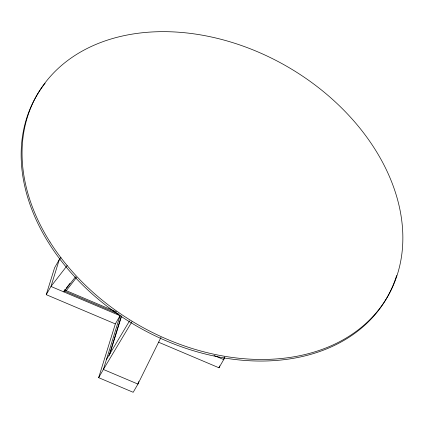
<?xml version="1.0" encoding="UTF-8"?>
<svg xmlns="http://www.w3.org/2000/svg" width="424" height="424" viewBox="0 0 424 424"><rect width="100%" height="100%" fill="white"/><g stroke="black" fill="none" stroke-linecap="round" stroke-linejoin="round"><path stroke-width="0.64" d="M46.237 294.669L50.96 286.46L120.061 315.705L115.339 323.92L46.237 294.669L54.579 267.798L59.302 259.583L60.971 257.538M59.302 259.583L50.96 286.46L67.172 265.562M161.009 337.319L137.922 384.08L133.2 392.29L98.654 377.667L115.339 323.92M120.061 315.705L103.377 369.458L98.654 377.667M109.026 355.741L121.397 315.901M109.768 354.162L121.545 316.219M138.706 381.552L137.922 384.08L103.377 369.458L131.928 321.731M158.375 342.131L218.985 367.788L219.568 365.912M224.482 357.077L223.708 359.579L218.985 367.788M224.646 357.109L223.708 359.579L214.009 355.471M106.472 359.473L129.585 320.841M65.492 289.126L64.681 290.17L66.096 290.896L76.638 277.301M66.303 288.082L69.955 283.375M63.791 291.892L75.546 276.74M64.554 289.947L116.68 312.011M64.008 290.896L119.165 314.242M396.631 275.483A202.216 149.089 29.9 0 1 142.326 329.247A202.216 149.089 29.9 0 1 45.114 83.205M49.979 241.972A202.216 149.089 29.9 0 0 379.666 308.497A202.216 149.089 29.9 0 0 207.718 36.22A202.216 149.089 29.9 0 0 49.979 241.972"/></g></svg>
